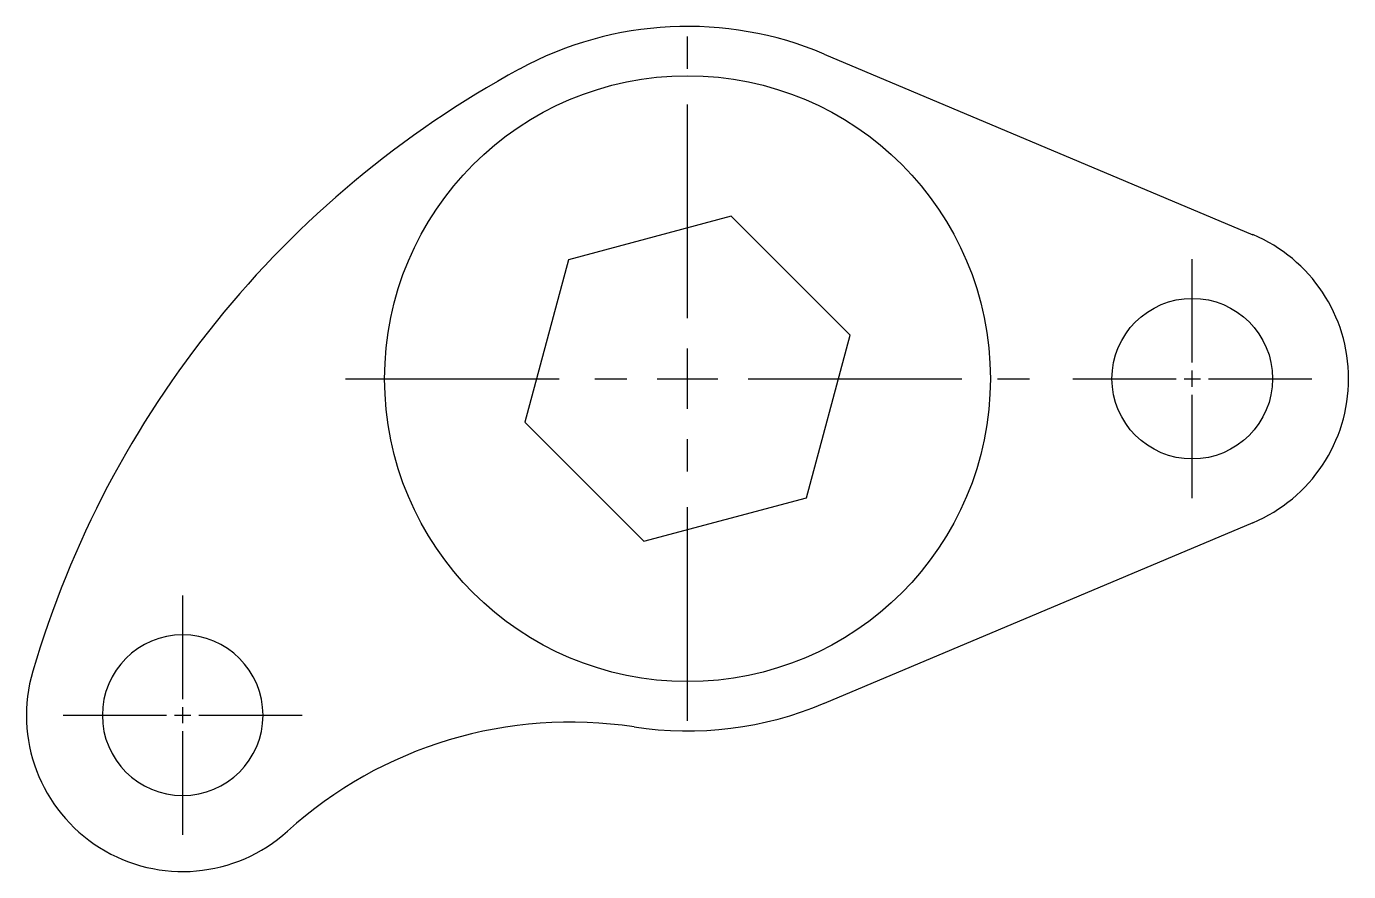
# Model space of a CAD drawing. Header units: millimetres. Extents: x 2401 to 2519, y 2277 to 2352.
import ezdxf

# ---------------------------------------------------------------- set-up
doc = ezdxf.new("R2010")
doc.units = ezdxf.units.MM
doc.linetypes.add('CENTER2', pattern=[28.575, 19.05, -3.175, 3.175, -3.175])
for name, color, linetype in [('kolor', 7, 'Continuous'), ('linie pomocnicze', 7, 'Continuous'), ('osie', 7, 'Continuous')]:
    doc.layers.add(name, color=color, linetype=linetype)

# ---------------------------------------------------------------- blocks, each defined once
blk = doc.blocks.new('*U2')
at = {"layer": 'linie pomocnicze', "color": 0, "linetype": 'CENTER2', "transparency": 16777216}
for p, q in [((0, 5.4), (0, 30.5)), ((-30.5, 0), (-5.4, 0)), ((5.4, 0), (30.5, 0)), ((0, -30.5), (0, -5.4))]:
    blk.add_line(p, q, dxfattribs=at)
at = {"layer": 'linie pomocnicze', "color": 0, "linetype": 'Continuous', "transparency": 16777216}
for p, q in [((0, -2.7), (0, 2.7)), ((-2.7, 0), (2.7, 0))]:
    blk.add_line(p, q, dxfattribs=at)
blk = doc.blocks.new('*U4')
at = {"layer": 'linie pomocnicze', "color": 0, "linetype": 'CENTER2', "transparency": 16777216}
for p, q in [((0, 1.43), (0, 10.66)), ((-10.66, 0), (-1.43, 0)), ((1.43, 0), (10.66, 0)), ((0, -10.66), (0, -1.43))]:
    blk.add_line(p, q, dxfattribs=at)
at = {"layer": 'linie pomocnicze', "color": 0, "linetype": 'Continuous', "transparency": 16777216}
for p, q in [((-0.72, 0), (0.72, 0)), ((0, -0.72), (0, 0.72))]:
    blk.add_line(p, q, dxfattribs=at)
blk = doc.blocks.new('*U5')
at = {"layer": 'linie pomocnicze', "color": 0, "linetype": 'CENTER2', "transparency": 16777216}
for p, q in [((0, 1.43), (0, 10.66)), ((-10.66, 0), (-1.43, 0)), ((1.43, 0), (10.66, 0)), ((0, -10.66), (0, -1.43))]:
    blk.add_line(p, q, dxfattribs=at)
at = {"layer": 'linie pomocnicze', "color": 0, "linetype": 'Continuous', "transparency": 16777216}
for p, q in [((-0.72, 0), (0.72, 0)), ((0, -0.72), (0, 0.72))]:
    blk.add_line(p, q, dxfattribs=at)

msp = doc.modelspace()

# ---------------------------------------------------------------- linework, layer by layer
at = {"layer": 'kolor', "color": 6}
for centre, radius, start, end in [((2459.96, 2320.61), 31.4, 67.153, 118.5126), ((2487.93, 2269.11), 90, 118.5126, 163.5891), ((2504.96, 2320.61), 13.93, 292.847, 67.153), ((2414.96, 2290.61), 13.93, 163.5891, 312.1936), ((2449.5, 2252.5), 37.5, 81.2691, 132.1936)]:
    msp.add_arc(centre, radius, start, end, dxfattribs=at)
at = {"layer": 'kolor', "color": 5}
msp.add_arc((2414.96, 2290.61), 7.16, 90, 270, dxfattribs=at)
at = {"layer": 'kolor', "color": 3}
msp.add_arc((2414.96, 2290.61), 7.16, 270, 90, dxfattribs=at)
at = {"layer": 'osie'}
for p, q in [((2472.15, 2349.54), (2510.37, 2333.44)), ((2510.37, 2307.77), (2472.15, 2291.67))]:
    msp.add_line(p, q, dxfattribs=at)
msp.add_lwpolyline([(2449.35, 2331.21), (2445.47, 2316.72), (2456.08, 2306.12), (2470.57, 2310), (2474.45, 2324.49), (2463.84, 2335.09)], close=True, dxfattribs=at)
for centre, radius in [((2459.96, 2320.61), 27), ((2504.96, 2320.61), 7.16)]:
    msp.add_circle(centre, radius, dxfattribs=at)
msp.add_arc((2459.96, 2320.61), 31.4, 261.2691, 292.847, dxfattribs=at)

# ---------------------------------------------------------------- block references
at = {"layer": 'linie pomocnicze', "linetype": 'CENTER2'}
for name, p in [('*U2', (2459.96, 2320.61)), ('*U4', (2504.96, 2320.61)), ('*U5', (2414.96, 2290.61))]:
    msp.add_blockref(name, p, dxfattribs=at)

doc.saveas('drawing.dxf')
